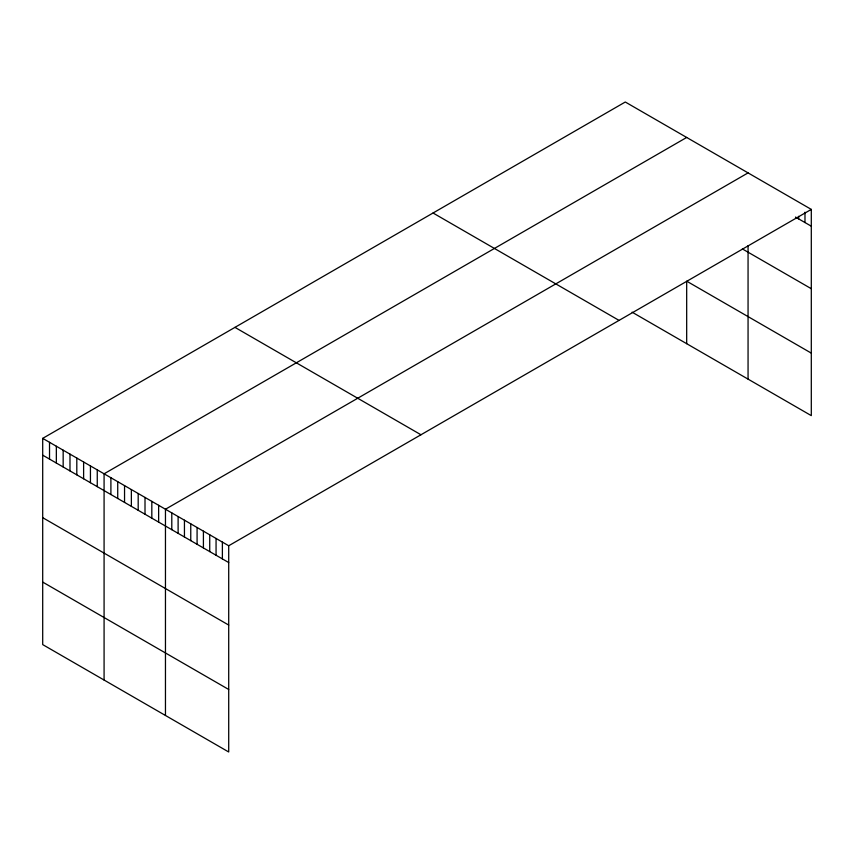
<?xml version="1.0" encoding="UTF-8"?>
<svg xmlns="http://www.w3.org/2000/svg" width="854" height="854" viewBox="0 0 854 854"><rect width="100%" height="100%" fill="white"/><g stroke="black" fill="none" stroke-linecap="round" stroke-linejoin="round"><path stroke-width="1.28" d="M811.3 209.401L228.712 545.759L228.712 751.99L42.7 644.599L42.7 438.369L625.288 102.01L811.3 209.401L811.3 415.631L632.109 312.18M686.68 137.451L104.081 473.81L104.081 680.04M748.061 172.892L165.462 509.24L165.462 715.481M795.49 217.065L811.3 226.193M742.372 248.92L811.3 288.705M811.3 353.118L686.68 281.169L686.68 343.682M433.042 213.009L619.043 320.399M234.957 327.37L420.958 434.761M42.7 438.369L228.712 545.759M42.7 455.161L228.712 562.551M42.7 517.673L228.712 625.064M42.7 582.086L228.712 689.477M804.98 212.208L804.98 222.542M798.65 216.308L798.65 218.891M748.061 245.685L748.061 379.123M222.382 542.109L222.382 558.9M216.062 538.458L216.062 555.249M209.732 534.807L209.732 551.599M203.412 531.156L203.412 547.948M197.082 527.505L197.082 544.297M190.762 523.854L190.762 540.646M184.443 520.203L184.443 536.995M178.112 516.542L178.112 533.344M171.793 512.891L171.793 529.693M158.641 505.312L158.641 522.104M151.82 501.373L151.82 518.164M145.009 497.434L145.009 514.225M138.188 493.495L138.188 510.286M131.367 489.555L131.367 506.347M124.545 485.616L124.545 502.408M117.724 481.677L117.724 498.48M110.903 477.738L110.903 494.541M97.26 469.871L97.26 486.663M90.439 465.932L90.439 482.723M83.617 461.993L83.617 478.784M76.807 458.054L76.807 474.845M69.985 454.114L69.985 470.917M63.164 450.175L63.164 466.978M56.343 446.247L56.343 463.039M49.521 442.308L49.521 459.1"/></g></svg>
